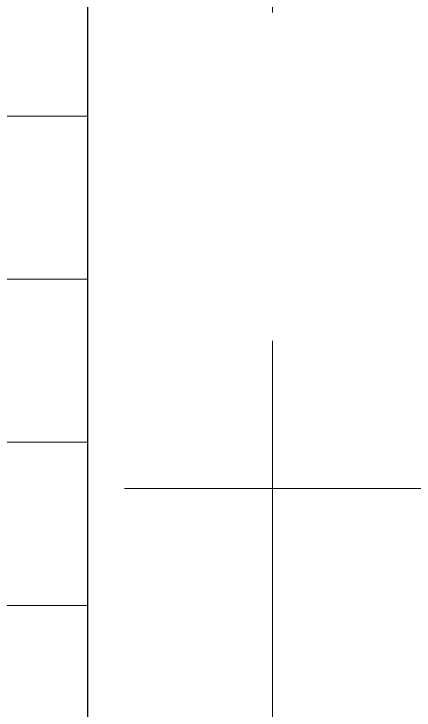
# Model space of a CAD drawing. Header units: millimetres. Extents: x 578 to 1029, y 98 to 264.
# Drawn here: x 903.426 to 905.862, y 163.652 to 167.89 of the extents above; entities that cross this region are included whole.
import ezdxf

# ---------------------------------------------------------------- set-up
doc = ezdxf.new("R2010")
doc.units = ezdxf.units.MM
doc.linetypes.add('Штрихпунктир 15 х 2 х 2 мм', pattern=[19, 15, -2, 0, -2])
for name, color, linetype, lineweight in [('Гидрошп', 7, 'Continuous', 30), ('котлован', 7, 'Continuous', 30), ('Оси', 7, 'Continuous', 18), ('откосы', 7, 'Continuous', 18)]:
    doc.layers.add(name, color=color, linetype=linetype, lineweight=lineweight)

msp = doc.modelspace()

# ---------------------------------------------------------------- linework, layer by layer
at = {"layer": 'Гидрошп', "color": 7, "linetype": 'Штрихпунктир 15 х 2 х 2 мм', "lineweight": 13}
msp.add_line((905, 185), (905, 144.183), dxfattribs=at)
msp.add_line((905, 185), (905, 144.183), dxfattribs=at)
msp.add_line((905, 185), (905, 144.183), dxfattribs=at)
msp.add_line((905, 185), (905, 144.183), dxfattribs=at)
at = {"layer": 'Гидрошп', "linetype": 'Штрихпунктир 15 х 2 х 2 мм', "lineweight": 13}
msp.add_line((885, 165), (930, 165), dxfattribs=at)
at = {"layer": 'котлован', "lineweight": 30}
msp.add_lwpolyline([(903.8749, 173.225), (903.8749, 151.45), (898.7749, 151.45), (898.7749, 173.225)], dxfattribs=at)
at = {"layer": 'Оси', "color": 7, "linetype": 'Штрихпунктир 15 х 2 х 2 мм'}
msp.add_line((905, 185), (905, 144.183), dxfattribs=at)
msp.add_line((905, 185), (905, 144.183), dxfattribs=at)
msp.add_line((905, 185), (905, 144.183), dxfattribs=at)
msp.add_line((905, 185), (905, 144.183), dxfattribs=at)
at = {"layer": 'Оси', "linetype": 'Штрихпунктир 15 х 2 х 2 мм'}
msp.add_line((885, 165), (930, 165), dxfattribs=at)
at = {"layer": 'откосы'}
for p, q in [((903.8749, 167.2679), (902.3749, 167.2679)), ((903.8749, 166.275), (903.1249, 166.275)), ((903.8749, 165.2821), (902.3749, 165.2821)), ((903.8749, 164.2893), (903.1249, 164.2893))]:
    msp.add_line(p, q, dxfattribs=at)

doc.saveas('drawing.dxf')
